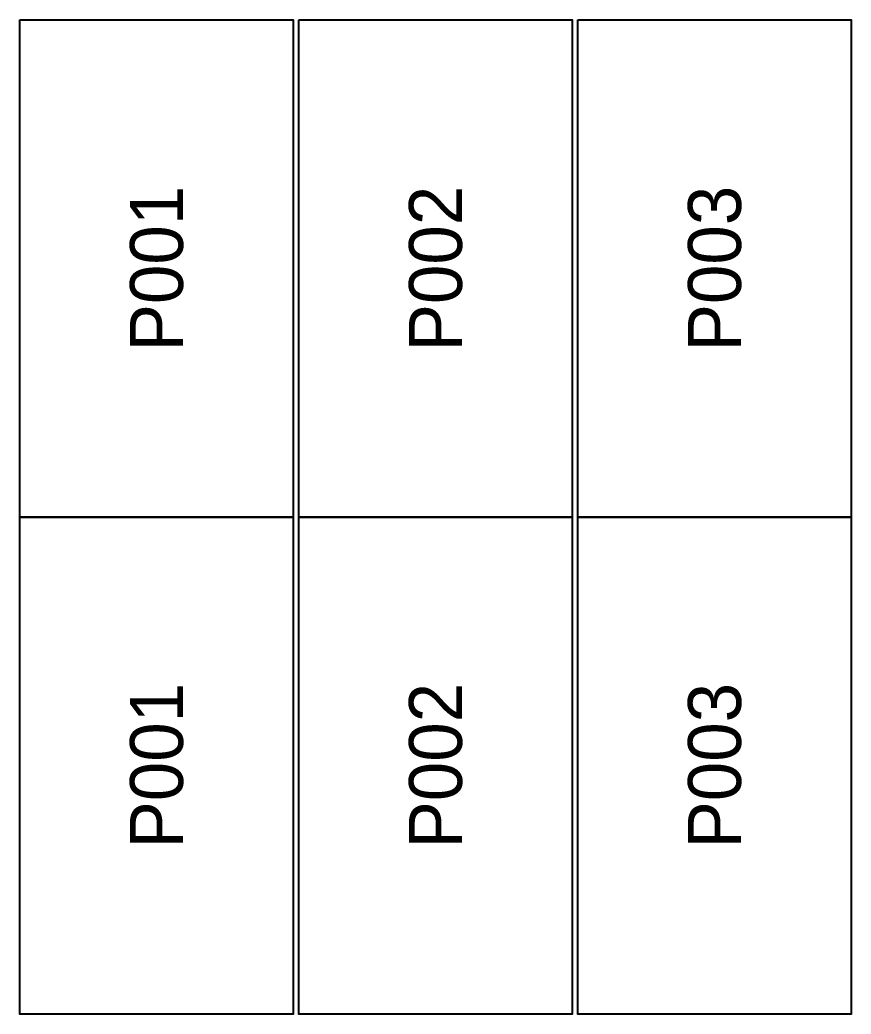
# Model space of a CAD drawing. Extents: x 296295 to 296770, y 651564 to 652121.
# Drawn here: x 296488.83 to 296492.28, y 651791.645 to 651795.771 of the extents above; entities that cross this region are included whole.
import ezdxf
from ezdxf.enums import TextEntityAlignment as Align

# ---------------------------------------------------------------- set-up
doc = ezdxf.new("R2010")
doc.units = 0

msp = doc.modelspace()

# ---------------------------------------------------------------- linework, layer by layer
at = {"layer": 'PANELS_MASTER'}
for points in [[(296488.83, 651795.771), (296489.964, 651795.771), (296489.964, 651793.708), (296488.83, 651793.708)], [(296489.988, 651795.771), (296491.122, 651795.771), (296491.122, 651793.708), (296489.988, 651793.708)], [(296491.146, 651795.771), (296492.28, 651795.771), (296492.28, 651793.708), (296491.146, 651793.708)], [(296488.83, 651793.708), (296489.964, 651793.708), (296489.964, 651791.645), (296488.83, 651791.645)], [(296489.988, 651793.708), (296491.122, 651793.708), (296491.122, 651791.645), (296489.988, 651791.645)], [(296491.146, 651793.708), (296492.28, 651793.708), (296492.28, 651791.645), (296491.146, 651791.645)]]:
    msp.add_lwpolyline(points, close=True, dxfattribs=at)

# ---------------------------------------------------------------- texts
at = {"layer": 'PANEL_POSITION'}
for s, p in [('P001', (296489.397, 651794.739)), ('P002', (296490.555, 651794.739)), ('P003', (296491.713, 651794.739)), ('P001', (296489.397, 651792.676)), ('P002', (296490.555, 651792.676)), ('P003', (296491.713, 651792.676))]:
    msp.add_text(s, height=0.22, rotation=90, dxfattribs=at).set_placement(p, align=Align.MIDDLE_CENTER)

doc.saveas('drawing.dxf')
